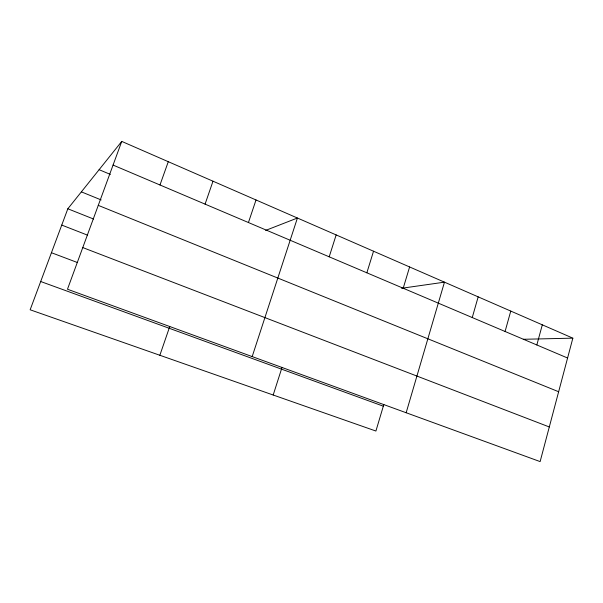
<?xml version="1.0" encoding="UTF-8"?>
<svg xmlns="http://www.w3.org/2000/svg" width="603" height="603" viewBox="0 0 603 603"><rect width="100%" height="100%" fill="white"/><g stroke="black" fill="none" stroke-linecap="round" stroke-linejoin="round"><path stroke-width="0.9" d="M572.85 338.155L540.122 461.596L67.476 289.229L121.753 141.404L572.85 338.155L523.283 339.285M536.836 344.961L542.308 324.836M505.08 331.477L510.764 311.073M472.255 317.547L478.171 296.857M406.158 412.746L444.471 282.159L401.621 288.272M383.847 404.432L375.91 431.039L30.15 309.784L67.83 208.774L121.753 141.404M403.203 288.234L409.61 266.956M366.85 272.805L373.528 251.217M329.2 256.818L336.157 234.914M273.189 395.018L282.038 367.363M252.182 356.592L297.422 218.022L265.637 230.414M248.436 222.537L256.019 199.962M205.073 204.131L213.002 181.202M159.855 355.273L169.775 326.487M159.983 184.985L168.282 161.694M40.695 281.518L383.32 406.181M51.436 252.717L77.576 262.584M82.769 247.577L549.303 426.962M61.747 225.077L87.631 235.185M67.83 208.774L93.563 219.025M98.266 205.367L558.642 391.739M81.367 191.86L101.176 199.932M99.111 169.684L110.394 174.425M113.062 165.071L567.581 358.016"/></g></svg>
